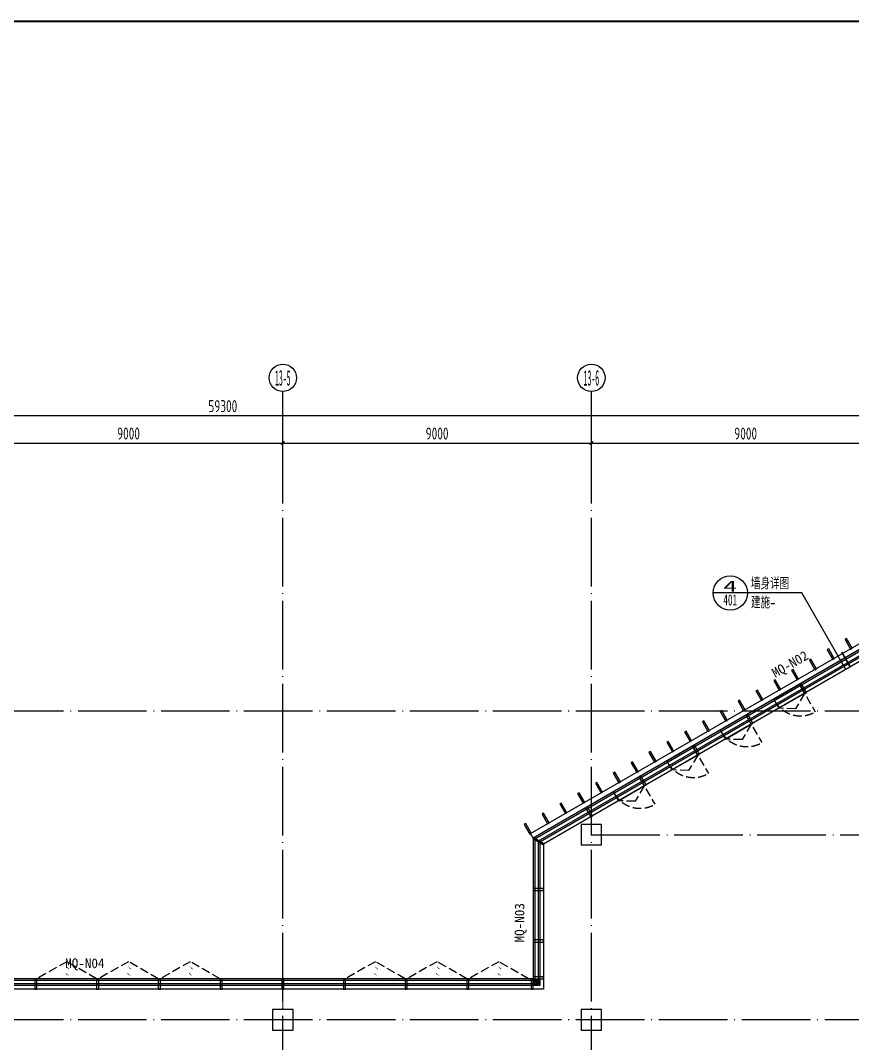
# Model space of a CAD drawing. Extents: x -228436 to 663611, y -207485 to 163917.
# Drawn here: x 486144 to 510413, y 70711 to 100540 of the extents above; entities that cross this region are included whole.
import ezdxf
from ezdxf.enums import TextEntityAlignment as Align

# ---------------------------------------------------------------- set-up
doc = ezdxf.new("R2010")
doc.units = 0
doc.header["$LTSCALE"] = 1000
for name, pattern in [('13#楼幕墙$0$DASH', [0.35, 0.25, -0.1]), ('X-104 13#平面$0$109 3#平面$0$DASH', [0.35, 0.25, -0.1]), ('X-104 13#平面$0$ACAD_ISO05W100', [34, 24, -3, 0.5, -3, 0.5, -3]), ('X-104 13#平面$0$DOTE', [2.42, 2, -0.2, 0.02, -0.2])]:
    doc.linetypes.add(name, pattern=pattern)
doc.layers.get('0').update_dxf_attribs({"linetype": 'CONTINUOUS'})
doc.layers.get('Defpoints').update_dxf_attribs({"linetype": 'CONTINUOUS'})
for name, color, linetype in [('13#楼幕墙$0$A-C_幕墙龙骨', 8, 'CONTINUOUS'), ('13#楼幕墙$0$A-C_玻璃幕墙', 8, 'CONTINUOUS'), ('13#楼幕墙$0$A-C_窗', 8, 'CONTINUOUS'), ('13#楼幕墙$0$A-TECH_结构', 8, 'CONTINUOUS'), ('13#楼幕墙$0$D-铝板', 8, 'CONTINUOUS'), ('AXIS_TEXT', 7, 'CONTINUOUS'), ('X-104 13#平面$0$01-标注_符号', 8, 'CONTINUOUS'), ('X-104 13#平面$0$01-标注_轴线坐标', 8, 'CONTINUOUS'), ('X-104 13#平面$0$02-TEXT_标注', 8, 'CONTINUOUS'), ('X-104 13#平面$0$02-TEXT_轴号', 7, 'CONTINUOUS'), ('X-104 13#平面$0$A-TECH_暖通', 6, 'CONTINUOUS'), ('X-104 13#平面$0$A-TECH_结构', 8, 'CONTINUOUS'), ('X-104 13#平面$0$A_AXIS-轴线', 8, 'X-104 13#平面$0$DOTE'), ('X-104 13#平面$0$A_STR-砼柱', 7, 'CONTINUOUS')]:
    doc.layers.add(name, color=color, linetype=linetype)
doc.layers.add('X-104 13#平面$0$000套内', color=8, linetype='CONTINUOUS', lineweight=30, plot=False)
doc.styles.add('COMPLEX', font='COMPLEX')
doc.styles.add('X-104 13#平面$0$_TCH_AXIS', font='STXIHEI.TTF', dxfattribs={"width": 0.75})
doc.styles.add('X-104 13#平面$0$_TCH_DIM', font='ros1.shx', dxfattribs={"width": 0.8, "bigfont": 'jd.shx'})
doc.styles.add('X-104 13#平面$0$_TCH_DIM_T3', font='ros1.shx', dxfattribs={"width": 0.8, "bigfont": 'jd.shx'})
doc.styles.add('X-104 13#平面$0$_TCH_LABEL', font='STXIHEI.TTF', dxfattribs={"width": 0.75})
doc.dimstyles.new('X-104 13#平面$0$_TCH_ARCH&&100', dxfattribs={"dimtxt": 350, "dimasz": 100, "dimexe": 250, "dimexo": 300, "dimgap": 100, "dimtad": 1, "dimdec": 0, "dimzin": 0, "dimdsep": 46, "dimtxsty": 'X-104 13#平面$0$_TCH_DIM_T3', "dimblk": 'X-104 13#平面$0$_ArchTick', "dimcen": 0.09, "dimclrt": 7, "dimazin": 2, "dimtfac": 1, "dimtdec": 0, "dimtix": 1, "dimtmove": 2, "dimatfit": 3, "dimfxl": 0, "dimtolj": 1, "dimtzin": 0, "dimarcsym": 0})

# ---------------------------------------------------------------- blocks, each defined once
blk = doc.blocks.new('图框-A1')
at = {"const_width": 0.5}
blk.add_lwpolyline([(766, 584), (25, 584), (25, 10), (766, 10)], close=True, dxfattribs=at)
blk = doc.blocks.new('13#楼幕墙$0$A$C2B4E24BF')
at = {"linetype": '13#楼幕墙$0$DASH'}
for points in [[(5, 50), (5, 920)], [(5, 300), (460, 557), (875, 300)]]:
    blk.add_lwpolyline(points, dxfattribs=at)
blk.add_lwpolyline([(5, 0), (875, 0), (875, 300), (5, 300)], close=True)
blk.add_arc((5, 50), 870, 0, 90, dxfattribs=at)
blk = doc.blocks.new('13#楼幕墙$0$A$C62EA228A')
at = {"linetype": '13#楼幕墙$0$DASH'}
blk.add_lwpolyline([(10, -300), (-860, -797), (-1730, -300)], dxfattribs=at)
at = {"layer": '13#楼幕墙$0$A-C_玻璃幕墙', "color": 1}
blk.add_lwpolyline([(-889, -674, 0, 25, 0), (-792, -580, 0, 0, 0), (-890, -456, 25, 0, 0), (-786, -374, 0, 0, 0)], format="xyseb", dxfattribs=at)
blk = doc.blocks.new('13#楼幕墙$0$ccdididi')
blk.add_lwpolyline([(50, 325), (0, 325), (0, 0), (50, 0)], close=True)
blk = doc.blocks.new('13#楼幕墙$0$A$C7A413A1D')
blk.add_lwpolyline([(-70, -300), (-10, -300), (-10, 0), (-70, 0)], close=True)
blk = doc.blocks.new('13#楼幕墙$0$$LinePat$岩棉板')
at = {"color": 0}
for p, q in [((0, -17), (12, -67)), ((12, -67), (24, -17))]:
    blk.add_line(p, q, dxfattribs=at)
for centre, start, end in [((12, -17), 0, 180), ((0, -67), 270, 0), ((24, -67), 180, 270)]:
    blk.add_arc(centre, 12, start, end, dxfattribs=at)
at = {"layer": 'Defpoints'}
blk.add_point((0, 0), dxfattribs=at)
at = {"layer": 'Defpoints', "color": 0}
blk.add_point((24, -84), dxfattribs=at)
blk = doc.blocks.new('*U150')
for points in [[(150, 150), (150, 200), (0, 200), (0, 0), (150, 0)], [(150, 0), (200, 0), (200, 150), (150, 150)]]:
    blk.add_lwpolyline(points)
at = {"color": 8, "yscale": 1.782568518697715, "zscale": 1.782568518697715}
for p, xscale, rotation in [((150, 200), 2.083067894769967, 270), ((150, 150), 2.083067894769967, 270), ((150, 100), 2.083067894769967, 270), ((150, 50), 2.083067894769967, 270), ((200, 0), 2.083333331597222, 180)]:
    blk.add_blockref('13#楼幕墙$0$$LinePat$岩棉板', p, dxfattribs=dict(at, xscale=xscale, rotation=rotation))
blk = doc.blocks.new('13#楼幕墙')
at = {"layer": '13#楼幕墙$0$A-C_幕墙龙骨'}
blk.add_lwpolyline([(38113, 76548), (38087, 76505), (37828, 76655), (37853, 76698)], close=True, dxfattribs=at)
at = {"layer": '13#楼幕墙$0$A-C_玻璃幕墙'}
for p, q in [((53293, 85645), (37800, 76700)), ((53288, 85584), (37850, 76671)), ((53272, 85402), (38000, 76585)), ((37800, 76700), (37800, 72600)), ((37850, 76671), (37850, 72550)), ((38000, 76585), (38000, 72400)), ((37850, 72550), (12485, 72550)), ((37800, 72600), (12500, 72600)), ((38000, 72400), (12440, 72400))]:
    blk.add_line(p, q, dxfattribs=at)
at = {"layer": '13#楼幕墙$0$A-TECH_结构'}
blk.add_lwpolyline([(4402, 77600), (-600, 77600), (-600, 60000), (21800, 60000), (21800, 61600), (58100, 61600), (58100, 81220), (53261, 85280), (38100, 76527), (38100, 72300), (12410, 72300), (4402, 77600)], dxfattribs=at)
at = {"layer": '13#楼幕墙$0$D-铝板'}
blk.add_lwpolyline([(37725, 76830), (53309, 85827), (53293, 85645), (37800, 76700)], close=True, dxfattribs=at)
at = {"layer": '13#楼幕墙$0$A-C_幕墙龙骨'}
for p, rotation in [((45633, 81214), 29.95337307627283), ((44073, 80315), 29.95337307627283), ((42514, 79416), 29.95337307627283), ((40954, 78518), 29.95337307627283), ((39394, 77619), 29.95337307627283), ((37800, 75240), 90), ((37800, 73740), 90), ((37800, 72670), 90)]:
    blk.add_blockref('13#楼幕墙$0$A$C7A413A1D', p, dxfattribs=dict(at, rotation=rotation))
for p in [(23340, 72600), (25140, 72600), (26940, 72600), (28740, 72600), (30540, 72600), (32340, 72600), (34140, 72600), (35940, 72600), (37810, 72600)]:
    blk.add_blockref('13#楼幕墙$0$A$C7A413A1D', p, dxfattribs=at)
at = {"layer": '13#楼幕墙$0$A-C_幕墙龙骨', "xscale": -1}
blk.add_blockref('*U150', (38000, 72400), dxfattribs=at)
at = {"layer": '13#楼幕墙$0$A-C_窗', "rotation": 209.9533730763658}
for p in [(45576, 81181), (44017, 80283), (42457, 79384), (40898, 78485)]:
    blk.add_blockref('13#楼幕墙$0$A$C2B4E24BF', p, dxfattribs=at)
at = {"layer": '13#楼幕墙$0$A-C_窗', "xscale": -1, "rotation": 180}
for p in [(25060, 72300), (26860, 72300), (28660, 72300), (34060, 72300), (35860, 72300), (37660, 72300)]:
    blk.add_blockref('13#楼幕墙$0$A$C62EA228A', p, dxfattribs=at)
at = {"layer": '13#楼幕墙$0$D-铝板', "rotation": 29.95337307636523}
for p in [(47061, 82210), (46541, 81910), (46021, 81611), (45502, 81311), (44982, 81012), (44462, 80712), (43942, 80413), (43422, 80113), (42902, 79813), (42382, 79514), (41863, 79214), (41343, 78915), (40823, 78615), (40303, 78315), (39783, 78016), (39263, 77716), (38743, 77417), (38224, 77117), (37704, 76818)]:
    blk.add_blockref('13#楼幕墙$0$ccdididi', p, dxfattribs=at)
blk = doc.blocks.new('_AXISO')
blk.add_circle((0, 0), 0.5)
at = {"layer": 'AXIS_TEXT', "style": 'COMPLEX', "width": 1.041667}
blk.add_attdef('A', text='', height=0.56, dxfattribs=at).set_placement((-0.25, -0.28), (0.25, -0.28), align=Align.FIT)
blk = doc.blocks.new('X-104 13#平面$0$_ArchTick')
at = {"color": 0, "linetype": 'ByBlock', "const_width": 0.4}
blk.add_lwpolyline([(-0.5, -0.5), (0.5, 0.5)], dxfattribs=at)
blk = doc.blocks.new('*D775')
at = {"layer": 'Defpoints', "color": 0}
for p in [(58400, 26620), (-900, 24620), (58400, 24620)]:
    blk.add_point(p, dxfattribs=at)
at = {"layer": 'X-104 13#平面$0$01-标注_轴线坐标', "color": 0, "lineweight": -2}
for p, q in [((-900, 24920), (-900, 26870)), ((58400, 24920), (58400, 26870)), ((-900, 26620), (58400, 26620))]:
    blk.add_line(p, q, dxfattribs=at)
at = {"layer": 'X-104 13#平面$0$01-标注_轴线坐标', "color": 0, "lineweight": -2, "xscale": 100, "yscale": 100, "zscale": 100, "rotation": 180}
blk.add_blockref('X-104 13#平面$0$_ArchTick', (-900, 26620), dxfattribs=at)
at = {"layer": 'X-104 13#平面$0$01-标注_轴线坐标', "color": 0, "lineweight": -2, "xscale": 100, "yscale": 100, "zscale": 100}
blk.add_blockref('X-104 13#平面$0$_ArchTick', (58400, 26620), dxfattribs=at)
at = {"layer": 'X-104 13#平面$0$01-标注_轴线坐标', "color": 7, "insert": (28750, 26895), "char_height": 350, "attachment_point": 5, "style": 'X-104 13#平面$0$_TCH_DIM_T3'}
blk.add_mtext('\\A1;59300', dxfattribs=at)
blk = doc.blocks.new('*D780')
at = {"layer": 'Defpoints', "color": 0}
for p in [(30500, 25820), (21500, 24620), (30500, 24620)]:
    blk.add_point(p, dxfattribs=at)
at = {"layer": 'X-104 13#平面$0$01-标注_轴线坐标', "color": 0, "lineweight": -2}
for p, q in [((21500, 24920), (21500, 26070)), ((30500, 24920), (30500, 26070)), ((21500, 25820), (30500, 25820))]:
    blk.add_line(p, q, dxfattribs=at)
at = {"layer": 'X-104 13#平面$0$01-标注_轴线坐标', "color": 0, "lineweight": -2, "xscale": 100, "yscale": 100, "zscale": 100, "rotation": 180}
blk.add_blockref('X-104 13#平面$0$_ArchTick', (21500, 25820), dxfattribs=at)
at = {"layer": 'X-104 13#平面$0$01-标注_轴线坐标', "color": 0, "lineweight": -2, "xscale": 100, "yscale": 100, "zscale": 100}
blk.add_blockref('X-104 13#平面$0$_ArchTick', (30500, 25820), dxfattribs=at)
at = {"layer": 'X-104 13#平面$0$01-标注_轴线坐标', "color": 7, "insert": (26000, 26095), "char_height": 350, "attachment_point": 5, "style": 'X-104 13#平面$0$_TCH_DIM_T3'}
blk.add_mtext('\\A1;9000', dxfattribs=at)
blk = doc.blocks.new('*D781')
at = {"layer": 'Defpoints', "color": 0}
for p in [(39500, 25820), (30500, 24620), (39500, 24620)]:
    blk.add_point(p, dxfattribs=at)
at = {"layer": 'X-104 13#平面$0$01-标注_轴线坐标', "color": 0, "lineweight": -2}
for p, q in [((30500, 24920), (30500, 26070)), ((39500, 24920), (39500, 26070)), ((30500, 25820), (39500, 25820))]:
    blk.add_line(p, q, dxfattribs=at)
at = {"layer": 'X-104 13#平面$0$01-标注_轴线坐标', "color": 0, "lineweight": -2, "xscale": 100, "yscale": 100, "zscale": 100, "rotation": 180}
blk.add_blockref('X-104 13#平面$0$_ArchTick', (30500, 25820), dxfattribs=at)
at = {"layer": 'X-104 13#平面$0$01-标注_轴线坐标', "color": 0, "lineweight": -2, "xscale": 100, "yscale": 100, "zscale": 100}
blk.add_blockref('X-104 13#平面$0$_ArchTick', (39500, 25820), dxfattribs=at)
at = {"layer": 'X-104 13#平面$0$01-标注_轴线坐标', "color": 7, "insert": (35000, 26095), "char_height": 350, "attachment_point": 5, "style": 'X-104 13#平面$0$_TCH_DIM_T3'}
blk.add_mtext('\\A1;9000', dxfattribs=at)
blk = doc.blocks.new('*D782')
at = {"layer": 'Defpoints', "color": 0}
for p in [(48500, 25820), (39500, 24620), (48500, 24620)]:
    blk.add_point(p, dxfattribs=at)
at = {"layer": 'X-104 13#平面$0$01-标注_轴线坐标', "color": 0, "lineweight": -2}
for p, q in [((39500, 24920), (39500, 26070)), ((48500, 24920), (48500, 26070)), ((39500, 25820), (48500, 25820))]:
    blk.add_line(p, q, dxfattribs=at)
at = {"layer": 'X-104 13#平面$0$01-标注_轴线坐标', "color": 0, "lineweight": -2, "xscale": 100, "yscale": 100, "zscale": 100, "rotation": 180}
blk.add_blockref('X-104 13#平面$0$_ArchTick', (39500, 25820), dxfattribs=at)
at = {"layer": 'X-104 13#平面$0$01-标注_轴线坐标', "color": 0, "lineweight": -2, "xscale": 100, "yscale": 100, "zscale": 100}
blk.add_blockref('X-104 13#平面$0$_ArchTick', (48500, 25820), dxfattribs=at)
at = {"layer": 'X-104 13#平面$0$01-标注_轴线坐标', "color": 7, "insert": (44000, 26095), "char_height": 350, "attachment_point": 5, "style": 'X-104 13#平面$0$_TCH_DIM_T3'}
blk.add_mtext('\\A1;9000', dxfattribs=at)
blk = doc.blocks.new('_FZHK')
blk.add_lwpolyline([(-0.5, -0.5), (0.5, -0.5), (0.5, 0.5), (-0.5, 0.5)], close=True)
blk = doc.blocks.new('X-104 13#平面$0$轴网')
at = {"layer": 'X-104 13#平面$0$01-标注_轴线坐标'}
for p, q in [((30500, 24620.3), (30500, 27320.3)), ((39500, 24620.3), (39500, 27320.3))]:
    blk.add_line(p, q, dxfattribs=at)
at = {"layer": 'X-104 13#平面$0$A_AXIS-轴线', "linetype": 'X-104 13#平面$0$DOTE'}
for p, q in [((30500, -7401), (30500, 24620.3)), ((39500, -7401), (39500, 24620.3)), ((60408.4, 18000), (-2925, 18000)), ((60408.4, 9000), (-2925, 9000))]:
    blk.add_line(p, q, dxfattribs=at)
at = {"layer": 'X-104 13#平面$0$01-标注_轴线坐标'}
ref = blk.add_blockref('_AXISO', (30500, 27720.3), dxfattribs=dict(at, xscale=800, yscale=800, zscale=800))
ref.add_attrib('A', '13-5', dxfattribs={"layer": 'X-104 13#平面$0$02-TEXT_轴号', "height": 452.55, "style": 'X-104 13#平面$0$_TCH_AXIS', "width": 0.499498}).set_placement((30273.7, 27494), (30726.3, 27494), align=Align.FIT)
ref = blk.add_blockref('_AXISO', (39500, 27720.3), dxfattribs=dict(at, xscale=800, yscale=800, zscale=800))
ref.add_attrib('A', '13-6', dxfattribs={"layer": 'X-104 13#平面$0$02-TEXT_轴号', "height": 452.55, "style": 'X-104 13#平面$0$_TCH_AXIS', "width": 0.499498}).set_placement((39273.7, 27494), (39726.3, 27494), align=Align.FIT)
for p1, p2, distance, text, picture, middle in [((-900, 24620.3), (58400, 24620.3), 2000, '59300', '*D775', (28750, 26895.3)), ((21500, 24620.3), (30500, 24620.3), 1200, '9000', '*D780', (26000, 26095.3)), ((30500, 24620.3), (39500, 24620.3), 1200, '9000', '*D781', (35000, 26095.3)), ((39500, 24620.3), (48500, 24620.3), 1200, '9000', '*D782', (44000, 26095.3))]:
    dim = blk.add_aligned_dim(p1=p1, p2=p2, distance=distance, text=text, dimstyle='X-104 13#平面$0$_TCH_ARCH&&100', dxfattribs=at)
    dim.commit()
    dim.dimension.update_dxf_attribs({"geometry": picture, "text_midpoint": middle})
blk = doc.blocks.new('X-104 13#平面')
at = {"layer": 'X-104 13#平面$0$000套内'}
blk.add_lwpolyline([(4100, 77750), (4100, 68700), (-750, 68700), (-750, 59850), (21950, 59850), (21950, 61450), (58250, 61450), (58250, 71300), (48400, 71300), (48400, 73450), (53400, 73450), (53400, 80500), (58250, 80500), (58250, 81290.1), (53289, 85452.6), (37950, 76613.3), (37950, 72450), (12454.9, 72450), (4447.4, 77750)], close=True, dxfattribs=at)
at = {"layer": 'X-104 13#平面$0$01-标注_符号'}
for p, q in [((44050.6, 83846.8), (43050.6, 83846.8)), ((45634.8, 83846.8), (44050.6, 83846.8)), ((46920.7, 81619.4), (45634.8, 83846.8))]:
    blk.add_line(p, q, dxfattribs=at)
at = {"layer": 'X-104 13#平面$0$01-标注_符号', "const_width": 50}
blk.add_lwpolyline([(47050.6, 81694.4), (46800.6, 82127.5)], dxfattribs=at)
at = {"layer": 'X-104 13#平面$0$01-标注_符号'}
blk.add_circle((43550.6, 83846.8), 500, dxfattribs=at)
at = {"layer": 'X-104 13#平面$0$A-TECH_暖通', "linetype": 'X-104 13#平面$0$109 3#平面$0$DASH', "const_width": 30}
for points in [[(30500, 72300), (30500, 71700)], [(30500, 71100), (30500, 62700)]]:
    blk.add_lwpolyline(points, dxfattribs=at)
at = {"layer": 'X-104 13#平面$0$A-TECH_结构'}
blk.add_lwpolyline([(58100, 61600), (58100, 81220), (53261.3, 85280.2), (38100, 76526.8), (38100, 72300), (12409.7, 72300), (4402.3, 77600), (-600, 77600), (-600, 60000), (21800, 60000), (21800, 61600)], close=True, dxfattribs=at)
at = {"layer": 'X-104 13#平面$0$A_AXIS-轴线', "linetype": 'X-104 13#平面$0$DOTE'}
blk.add_line((39500, 76800), (60408.4, 76800), dxfattribs=at)
at = {"xscale": 100, "yscale": 100, "zscale": 100}
blk.add_blockref('图框-A1', (-10634.5, 42114.8), dxfattribs=at)
blk.add_blockref('X-104 13#平面$0$轴网', (0, 62400))
at = {"layer": 'X-104 13#平面$0$A-TECH_结构'}
blk.add_blockref('13#楼幕墙', (0, 0), dxfattribs=at)
at = {"layer": 'X-104 13#平面$0$A_STR-砼柱', "xscale": 600, "yscale": 600, "zscale": 600}
for p in [(39500, 76800), (30500, 71400), (39500, 71400)]:
    blk.add_blockref('_FZHK', p, dxfattribs=at)
at = {"layer": 'X-104 13#平面$0$01-标注_符号', "color": 7, "style": 'X-104 13#平面$0$_TCH_LABEL'}
for s, height, width, p, p2 in [('4', 322, 2.247292, (43349.4, 83887.1), (43751.9, 83887.1)), ('401', 321.99, 0.749097, (43349.4, 83484.6), (43751.9, 83484.6))]:
    blk.add_text(s, height=height, dxfattribs=dict(at, width=width)).set_placement(p, p2, align=Align.FIT)
at = {"layer": 'X-104 13#平面$0$01-标注_符号', "color": 7, "style": 'X-104 13#平面$0$_TCH_DIM', "width": 0.8}
for s, p in [('墙身详图', (44155.6, 83951.8)), ('建施-', (44155.6, 83397.3))]:
    blk.add_text(s, height=347.29, dxfattribs=at).set_placement(p)
at = {"layer": 'X-104 13#平面$0$02-TEXT_标注', "linetype": 'X-104 13#平面$0$ACAD_ISO05W100', "style": 'X-104 13#平面$0$_TCH_AXIS'}
for s, rotation, p in [('MQ-N02', 29.95337, (44866.1, 81366.9)), ('MQ-N03', 90, (37545.2, 73657.8))]:
    blk.add_text(s, height=281.25, rotation=rotation, dxfattribs=at).set_placement(p)
blk.add_text('MQ-N04', height=281.25, dxfattribs=at).set_placement((24153.2, 72911.3))
blk = doc.blocks.new('104 13#平面')
blk.add_line((53293, 85645), (37800, 76700))
blk.add_lwpolyline([(37800, 76700), (37800, 75826)])
blk.add_blockref('X-104 13#平面', (0, 0))

msp = doc.modelspace()

# ---------------------------------------------------------------- block references
msp.add_blockref('104 13#平面', (463295.2, 0))

doc.saveas('drawing.dxf')
